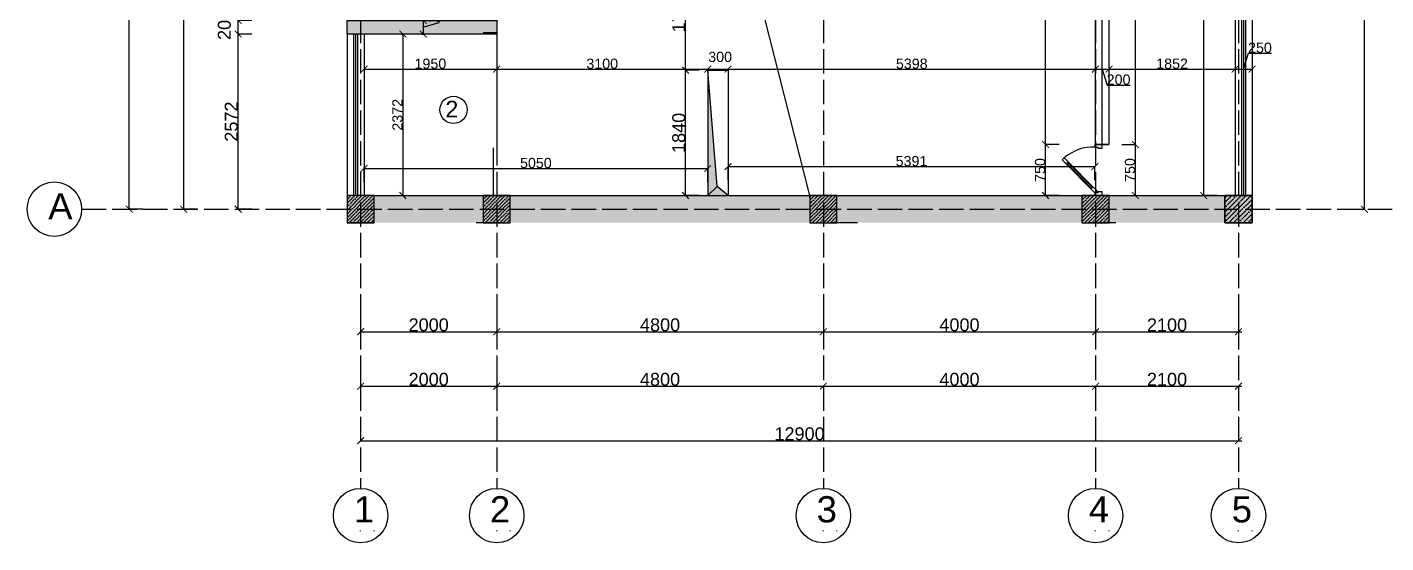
# Model space of a CAD drawing. Header units: millimetres. Extents: x -6014 to 220479, y -27718 to 28747.
# Drawn here: x -2730 to 17235, y -333 to 7239 of the extents above; entities that cross this region are included whole.
import ezdxf

# ---------------------------------------------------------------- set-up
doc = ezdxf.new("R2010")
doc.units = ezdxf.units.MM
doc.header["$MEASUREMENT"] = 0
doc.linetypes.add('ACAD_ISO02W100', pattern=[15, 12, -3])
for name, color, linetype in [('0_Rəng_Yaşıllıqlar', 7, 'Continuous'), ('Plan 1', 7, 'Continuous'), ('Plan 2', 7, 'Continuous')]:
    doc.layers.add(name, color=color, linetype=linetype)
doc.styles.add('gost', font='GOST Common.ttf')
doc.styles.get("Standard").update_dxf_attribs({"font": 'arial.ttf'})
doc.dimstyles.new('GOST', dxfattribs={"dimtxt": 190, "dimasz": 100, "dimexe": 0.18, "dimexo": 0.06, "dimgap": 3, "dimtad": 1, "dimdec": 0, "dimzin": 0, "dimdsep": 46, "dimtxsty": 'Standard', "dimblk": 'ARCHTICK', "dimcen": 0.09, "dimclrt": 256, "dimadec": 0, "dimazin": 0, "dimtfac": 1, "dimtdec": 0, "dimtofl": 0, "dimtmove": 0, "dimatfit": 3, "dimldrblk": 'ARCHTICK', "dimfxl": 200, "dimfxlon": 1, "dimtolj": 1, "dimtzin": 0, "dimarcsym": 0})

# ---------------------------------------------------------------- blocks, each defined once
blk = doc.blocks.new('A$C3C032968')
for p, q in [((0, 0), (0, 100)), ((0, 100), (0, 0)), ((700, 0), (700, 100)), ((700, 0), (700, 100))]:
    blk.add_line(p, q)
for points in [[(120, 128), (461, 466), (433, 494), (92, 156)], [(113, 135), (454, 473), (440, 487), (99, 149)], [(517, 522), (461, 466), (433, 494), (489, 551)], [(35, 100), (0, 100), (0, 0), (50, 0), (50, 50), (50, 60), (35, 60)], [(63, 72), (120, 128), (92, 156), (35, 100)], [(665, 100), (665, 60), (650, 60), (650, 50), (650, 0), (700, 0), (700, 100)]]:
    blk.add_lwpolyline(points, close=True)
blk.add_arc((72, 129), 593, 357.2313, 41.4937)
blk = doc.blocks.new('_ArchTick')
at = {"color": 0, "linetype": 'ByBlock', "const_width": 0.15}
blk.add_lwpolyline([(-0.5, -0.5), (0.5, 0.5)], dxfattribs=at)
blk = doc.blocks.new('*D154')
at = {"color": 0, "lineweight": -2, "transparency": 16777216}
for p, q in [((3324, 7310), (3324, 7649)), ((3070, 7339), (3089, 7339)), ((3089, 7339), (3089, 7139)), ((3089, 7239), (3324, 7310)), ((3070, 7139), (3089, 7139))]:
    blk.add_line(p, q, dxfattribs=at)
at = {"layer": 'Defpoints', "color": 0, "transparency": 16777216}
for p in [(3070, 7339), (3070, 7139), (3089, 7139)]:
    blk.add_point(p, dxfattribs=at)
at = {"color": 0, "lineweight": -2, "transparency": 16777216, "xscale": 100, "yscale": 100, "zscale": 100}
for p, rotation in [((3089, 7339), 90), ((3089, 7139), 270)]:
    blk.add_blockref('_ArchTick', p, dxfattribs=dict(at, rotation=rotation))
at = {"color": 18, "true_color": 0x000000, "transparency": 16777216, "insert": (3244, 7479), "char_height": 150, "attachment_point": 5, "rotation": 90}
blk.add_mtext('\\A1;200', dxfattribs=at)
blk = doc.blocks.new('*D155')
at = {"color": 0, "lineweight": -2, "transparency": 16777216}
for p, q in [((2772, 7139), (2791, 7139)), ((2791, 7139), (2791, 4767)), ((2691, 4767), (2791, 4767))]:
    blk.add_line(p, q, dxfattribs=at)
at = {"layer": 'Defpoints', "color": 0, "transparency": 16777216}
for p in [(2772, 7139), (2691, 4767), (2791, 4767)]:
    blk.add_point(p, dxfattribs=at)
at = {"color": 0, "lineweight": -2, "transparency": 16777216, "xscale": 100, "yscale": 100, "zscale": 100}
for p, rotation in [((2791, 7139), 90), ((2791, 4767), 270)]:
    blk.add_blockref('_ArchTick', p, dxfattribs=dict(at, rotation=rotation))
at = {"color": 18, "true_color": 0x000000, "transparency": 16777216, "insert": (2712, 5953), "char_height": 150, "attachment_point": 5, "rotation": 90}
blk.add_mtext('\\A1;2372', dxfattribs=at)
blk = doc.blocks.new('*D186')
at = {"color": 0, "lineweight": -2, "transparency": 16777216}
for p, q in [((2220, 6823), (2220, 6623)), ((4170, 6823), (4170, 6623)), ((2220, 6623), (4170, 6623))]:
    blk.add_line(p, q, dxfattribs=at)
at = {"layer": 'Defpoints', "color": 0, "transparency": 16777216}
for p in [(2220, 7139), (4170, 7139), (4170, 6623)]:
    blk.add_point(p, dxfattribs=at)
at = {"color": 0, "lineweight": -2, "transparency": 16777216, "xscale": 100, "yscale": 100, "zscale": 100, "rotation": 180}
blk.add_blockref('_ArchTick', (2220, 6623), dxfattribs=at)
at = {"color": 0, "lineweight": -2, "transparency": 16777216, "xscale": 100, "yscale": 100, "zscale": 100}
blk.add_blockref('_ArchTick', (4170, 6623), dxfattribs=at)
at = {"transparency": 16777216, "insert": (3195, 6702), "char_height": 150, "attachment_point": 5}
blk.add_mtext('\\A1;1950', dxfattribs=at)
blk = doc.blocks.new('*D187')
at = {"color": 0, "lineweight": -2, "transparency": 16777216}
for p, q in [((4170, 6823), (4170, 6623)), ((4170, 6623), (7270, 6623)), ((7270, 6607), (7270, 6623))]:
    blk.add_line(p, q, dxfattribs=at)
at = {"layer": 'Defpoints', "color": 0, "transparency": 16777216}
for p in [(4170, 7139), (7270, 6623), (7270, 6607)]:
    blk.add_point(p, dxfattribs=at)
at = {"color": 0, "lineweight": -2, "transparency": 16777216, "xscale": 100, "yscale": 100, "zscale": 100, "rotation": 180}
blk.add_blockref('_ArchTick', (4170, 6623), dxfattribs=at)
at = {"color": 0, "lineweight": -2, "transparency": 16777216, "xscale": 100, "yscale": 100, "zscale": 100}
blk.add_blockref('_ArchTick', (7270, 6623), dxfattribs=at)
at = {"transparency": 16777216, "insert": (5720, 6702), "char_height": 150, "attachment_point": 5}
blk.add_mtext('\\A1;3100', dxfattribs=at)
blk = doc.blocks.new('*D188')
at = {"color": 0, "lineweight": -2, "transparency": 16777216}
for p, q in [((7270, 6607), (7270, 6623)), ((7270, 6623), (7570, 6623)), ((7570, 6607), (7570, 6623))]:
    blk.add_line(p, q, dxfattribs=at)
at = {"layer": 'Defpoints', "color": 0, "transparency": 16777216}
for p in [(7270, 6607), (7570, 6623), (7570, 6607)]:
    blk.add_point(p, dxfattribs=at)
at = {"color": 0, "lineweight": -2, "transparency": 16777216, "xscale": 100, "yscale": 100, "zscale": 100, "rotation": 180}
blk.add_blockref('_ArchTick', (7270, 6623), dxfattribs=at)
at = {"color": 0, "lineweight": -2, "transparency": 16777216, "xscale": 100, "yscale": 100, "zscale": 100}
blk.add_blockref('_ArchTick', (7570, 6623), dxfattribs=at)
at = {"transparency": 16777216, "insert": (7453, 6802), "char_height": 150, "attachment_point": 5}
blk.add_mtext('\\A1;300', dxfattribs=at)
blk = doc.blocks.new('*D189')
at = {"color": 0, "lineweight": -2, "transparency": 16777216}
for p, q in [((7570, 6607), (7570, 6623)), ((7570, 6623), (12968, 6623)), ((12968, 6625), (12968, 6623))]:
    blk.add_line(p, q, dxfattribs=at)
at = {"layer": 'Defpoints', "color": 0, "transparency": 16777216}
for p in [(7570, 6607), (12968, 6625), (12968, 6623)]:
    blk.add_point(p, dxfattribs=at)
at = {"color": 0, "lineweight": -2, "transparency": 16777216, "xscale": 100, "yscale": 100, "zscale": 100, "rotation": 180}
blk.add_blockref('_ArchTick', (7570, 6623), dxfattribs=at)
at = {"color": 0, "lineweight": -2, "transparency": 16777216, "xscale": 100, "yscale": 100, "zscale": 100}
blk.add_blockref('_ArchTick', (12968, 6623), dxfattribs=at)
at = {"transparency": 16777216, "insert": (10269, 6702), "char_height": 150, "attachment_point": 5}
blk.add_mtext('\\A1;5398', dxfattribs=at)
blk = doc.blocks.new('*D190')
at = {"color": 0, "lineweight": -2, "transparency": 16777216}
for p, q in [((12968, 6625), (12968, 6623)), ((12968, 6623), (13168, 6623)), ((13068, 6623), (13138, 6388)), ((13168, 6625), (13168, 6623)), ((13138, 6388), (13478, 6388))]:
    blk.add_line(p, q, dxfattribs=at)
at = {"layer": 'Defpoints', "color": 0, "transparency": 16777216}
for p in [(12968, 6625), (13168, 6625), (13168, 6623)]:
    blk.add_point(p, dxfattribs=at)
at = {"color": 0, "lineweight": -2, "transparency": 16777216, "xscale": 100, "yscale": 100, "zscale": 100, "rotation": 180}
blk.add_blockref('_ArchTick', (12968, 6623), dxfattribs=at)
at = {"color": 0, "lineweight": -2, "transparency": 16777216, "xscale": 100, "yscale": 100, "zscale": 100}
blk.add_blockref('_ArchTick', (13168, 6623), dxfattribs=at)
at = {"transparency": 16777216, "insert": (13308, 6468), "char_height": 150, "attachment_point": 5}
blk.add_mtext('\\A1;200', dxfattribs=at)
blk = doc.blocks.new('*D191')
at = {"color": 0, "lineweight": -2, "transparency": 16777216}
for p, q in [((13168, 6625), (13168, 6623)), ((13168, 6623), (15020, 6623)), ((15020, 6623), (15020, 6623))]:
    blk.add_line(p, q, dxfattribs=at)
at = {"layer": 'Defpoints', "color": 0, "transparency": 16777216}
for p in [(13168, 6625), (15020, 6623), (15020, 6623)]:
    blk.add_point(p, dxfattribs=at)
at = {"color": 0, "lineweight": -2, "transparency": 16777216, "xscale": 100, "yscale": 100, "zscale": 100, "rotation": 180}
blk.add_blockref('_ArchTick', (13168, 6623), dxfattribs=at)
at = {"color": 0, "lineweight": -2, "transparency": 16777216, "xscale": 100, "yscale": 100, "zscale": 100}
blk.add_blockref('_ArchTick', (15020, 6623), dxfattribs=at)
at = {"transparency": 16777216, "insert": (14094, 6702), "char_height": 150, "attachment_point": 5}
blk.add_mtext('\\A1;1852', dxfattribs=at)
blk = doc.blocks.new('*D192')
at = {"color": 0, "lineweight": -2, "transparency": 16777216}
for p, q in [((15145, 6623), (15215, 6857)), ((15215, 6857), (15554, 6857)), ((15020, 6623), (15020, 6623)), ((15020, 6623), (15270, 6623)), ((15270, 6623), (15270, 6623))]:
    blk.add_line(p, q, dxfattribs=at)
at = {"layer": 'Defpoints', "color": 0, "transparency": 16777216}
for p in [(15020, 6623), (15270, 6623), (15270, 6623)]:
    blk.add_point(p, dxfattribs=at)
at = {"color": 0, "lineweight": -2, "transparency": 16777216, "xscale": 100, "yscale": 100, "zscale": 100, "rotation": 180}
blk.add_blockref('_ArchTick', (15020, 6623), dxfattribs=at)
at = {"color": 0, "lineweight": -2, "transparency": 16777216, "xscale": 100, "yscale": 100, "zscale": 100}
blk.add_blockref('_ArchTick', (15270, 6623), dxfattribs=at)
at = {"transparency": 16777216, "insert": (15385, 6937), "char_height": 150, "attachment_point": 5}
blk.add_mtext('\\A1;250', dxfattribs=at)
blk = doc.blocks.new('*D193')
at = {"color": 0, "lineweight": -2, "transparency": 16777216}
for p, q in [((14759, 10767), (14559, 10767)), ((14559, 4767), (14559, 10767)), ((14759, 4767), (14559, 4767))]:
    blk.add_line(p, q, dxfattribs=at)
at = {"layer": 'Defpoints', "color": 0, "transparency": 16777216}
for p in [(14559, 10767), (15020, 10767), (15020, 4767)]:
    blk.add_point(p, dxfattribs=at)
at = {"color": 0, "lineweight": -2, "transparency": 16777216, "xscale": 100, "yscale": 100, "zscale": 100}
for p, rotation in [((14559, 10767), 90), ((14559, 4767), 270)]:
    blk.add_blockref('_ArchTick', p, dxfattribs=dict(at, rotation=rotation))
at = {"transparency": 16777216, "insert": (14480, 7767), "char_height": 150, "attachment_point": 5, "rotation": 90}
blk.add_mtext('\\A1;6000', dxfattribs=at)
blk = doc.blocks.new('*D196')
at = {"color": 0, "lineweight": -2, "transparency": 16777216}
for p, q in [((12435, 5517), (12235, 5517)), ((12235, 4767), (12235, 5517)), ((12435, 4767), (12235, 4767))]:
    blk.add_line(p, q, dxfattribs=at)
at = {"layer": 'Defpoints', "color": 0, "transparency": 16777216}
for p in [(12235, 5517), (13170, 5517), (13170, 4767)]:
    blk.add_point(p, dxfattribs=at)
at = {"color": 0, "lineweight": -2, "transparency": 16777216, "xscale": 100, "yscale": 100, "zscale": 100}
for p, rotation in [((12235, 5517), 90), ((12235, 4767), 270)]:
    blk.add_blockref('_ArchTick', p, dxfattribs=dict(at, rotation=rotation))
at = {"transparency": 16777216, "insert": (12155, 5142), "char_height": 150, "attachment_point": 5, "rotation": 90}
blk.add_mtext('\\A1;750', dxfattribs=at)
blk = doc.blocks.new('*D197')
at = {"color": 0, "lineweight": -2, "transparency": 16777216}
for p, q in [((12435, 10767), (12235, 10767)), ((12235, 5517), (12235, 10767)), ((12435, 5517), (12235, 5517))]:
    blk.add_line(p, q, dxfattribs=at)
at = {"layer": 'Defpoints', "color": 0, "transparency": 16777216}
for p in [(12235, 10767), (13168, 10767), (13170, 5517)]:
    blk.add_point(p, dxfattribs=at)
at = {"color": 0, "lineweight": -2, "transparency": 16777216, "xscale": 100, "yscale": 100, "zscale": 100}
for p, rotation in [((12235, 10767), 90), ((12235, 5517), 270)]:
    blk.add_blockref('_ArchTick', p, dxfattribs=dict(at, rotation=rotation))
at = {"transparency": 16777216, "insert": (12155, 8142), "char_height": 150, "attachment_point": 5, "rotation": 90}
blk.add_mtext('\\A1;5250', dxfattribs=at)
blk = doc.blocks.new('*D199')
at = {"color": 0, "lineweight": -2, "transparency": 16777216}
for p, q in [((13355, 5517), (13556, 5517)), ((13555, 4767), (13555, 5517)), ((13355, 4767), (13556, 4767))]:
    blk.add_line(p, q, dxfattribs=at)
at = {"layer": 'Defpoints', "color": 0, "transparency": 16777216}
for p in [(13170, 5517), (13555, 5517), (13170, 4767)]:
    blk.add_point(p, dxfattribs=at)
at = {"color": 0, "lineweight": -2, "transparency": 16777216, "xscale": 100, "yscale": 100, "zscale": 100}
for p, rotation in [((13555, 5517), 90), ((13555, 4767), 270)]:
    blk.add_blockref('_ArchTick', p, dxfattribs=dict(at, rotation=rotation))
at = {"transparency": 16777216, "insert": (13476, 5142), "char_height": 150, "attachment_point": 5, "rotation": 90}
blk.add_mtext('\\A1;750', dxfattribs=at)
blk = doc.blocks.new('*D200')
at = {"color": 0, "lineweight": -2, "transparency": 16777216}
for p, q in [((13556, 10767), (13555, 10767)), ((13555, 5517), (13555, 10767)), ((13355, 5517), (13556, 5517))]:
    blk.add_line(p, q, dxfattribs=at)
at = {"layer": 'Defpoints', "color": 0, "transparency": 16777216}
for p in [(13555, 10767), (13556, 10767), (13170, 5517)]:
    blk.add_point(p, dxfattribs=at)
at = {"color": 0, "lineweight": -2, "transparency": 16777216, "xscale": 100, "yscale": 100, "zscale": 100}
for p, rotation in [((13555, 10767), 90), ((13555, 5517), 270)]:
    blk.add_blockref('_ArchTick', p, dxfattribs=dict(at, rotation=rotation))
at = {"transparency": 16777216, "insert": (13476, 8142), "char_height": 150, "attachment_point": 5, "rotation": 90}
blk.add_mtext('\\A1;5250', dxfattribs=at)
blk = doc.blocks.new('*D208')
at = {"color": 0, "lineweight": -2, "transparency": 16777216}
for p, q in [((570, 7139), (370, 7139)), ((370, 4567), (370, 7139)), ((570, 4567), (370, 4567))]:
    blk.add_line(p, q, dxfattribs=at)
at = {"layer": 'Defpoints', "color": 0, "transparency": 16777216}
for p in [(370, 7139), (2220, 7139), (2170, 4567)]:
    blk.add_point(p, dxfattribs=at)
at = {"color": 0, "lineweight": -2, "transparency": 16777216, "xscale": 100, "yscale": 100, "zscale": 100}
for p, rotation in [((370, 7139), 90), ((370, 4567), 270)]:
    blk.add_blockref('_ArchTick', p, dxfattribs=dict(at, rotation=rotation))
at = {"transparency": 16777216, "insert": (270, 5853), "char_height": 190, "attachment_point": 5, "rotation": 90}
blk.add_mtext('\\A1;2572', dxfattribs=at)
blk = doc.blocks.new('*D209')
at = {"color": 0, "lineweight": -2, "transparency": 16777216}
for p, q in [((570, 7339), (370, 7339)), ((370, 7139), (370, 7339)), ((570, 7139), (370, 7139))]:
    blk.add_line(p, q, dxfattribs=at)
at = {"layer": 'Defpoints', "color": 0, "transparency": 16777216}
for p in [(370, 7339), (2220, 7339), (2220, 7139)]:
    blk.add_point(p, dxfattribs=at)
at = {"color": 0, "lineweight": -2, "transparency": 16777216, "xscale": 100, "yscale": 100, "zscale": 100}
for p, rotation in [((370, 7339), 90), ((370, 7139), 270)]:
    blk.add_blockref('_ArchTick', p, dxfattribs=dict(at, rotation=rotation))
at = {"transparency": 16777216, "insert": (168, 7273), "char_height": 190, "attachment_point": 5, "rotation": 90}
blk.add_mtext('\\A1;200', dxfattribs=at)
blk = doc.blocks.new('*D211')
at = {"color": 0, "lineweight": -2, "transparency": 16777216}
for p, q in [((-1030, 14967), (-1230, 14967)), ((-1230, 4567), (-1230, 14967)), ((-1030, 4567), (-1230, 4567))]:
    blk.add_line(p, q, dxfattribs=at)
at = {"layer": 'Defpoints', "color": 0, "transparency": 16777216}
for p in [(-1230, 14967), (2170, 14967), (2170, 4567)]:
    blk.add_point(p, dxfattribs=at)
at = {"color": 0, "lineweight": -2, "transparency": 16777216, "xscale": 100, "yscale": 100, "zscale": 100}
for p, rotation in [((-1230, 14967), 90), ((-1230, 4567), 270)]:
    blk.add_blockref('_ArchTick', p, dxfattribs=dict(at, rotation=rotation))
at = {"transparency": 16777216, "insert": (-1330, 9767), "char_height": 190, "attachment_point": 5, "rotation": 90}
blk.add_mtext('\\A1;10400', dxfattribs=at)
blk = doc.blocks.new('*D212')
at = {"color": 0, "lineweight": -2, "transparency": 16777216}
for p, q in [((-230, 10967), (-430, 10967)), ((-430, 4567), (-430, 10967)), ((-230, 4567), (-430, 4567))]:
    blk.add_line(p, q, dxfattribs=at)
at = {"layer": 'Defpoints', "color": 0, "transparency": 16777216}
for p in [(-430, 10967), (2170, 10967), (2170, 4567)]:
    blk.add_point(p, dxfattribs=at)
at = {"color": 0, "lineweight": -2, "transparency": 16777216, "xscale": 100, "yscale": 100, "zscale": 100}
for p, rotation in [((-430, 10967), 90), ((-430, 4567), 270)]:
    blk.add_blockref('_ArchTick', p, dxfattribs=dict(at, rotation=rotation))
at = {"transparency": 16777216, "insert": (-530, 7767), "char_height": 190, "attachment_point": 5, "rotation": 90}
blk.add_mtext('\\A1;6400', dxfattribs=at)
blk = doc.blocks.new('*D214')
at = {"color": 0, "lineweight": -2, "transparency": 16777216}
for p, q in [((2170, 2967), (2170, 2767)), ((4170, 2967), (4170, 2767)), ((2170, 2767), (4170, 2767))]:
    blk.add_line(p, q, dxfattribs=at)
at = {"layer": 'Defpoints', "color": 0, "transparency": 16777216}
for p in [(2170, 4567), (4170, 4567), (4170, 2767)]:
    blk.add_point(p, dxfattribs=at)
at = {"color": 0, "lineweight": -2, "transparency": 16777216, "xscale": 100, "yscale": 100, "zscale": 100, "rotation": 180}
blk.add_blockref('_ArchTick', (2170, 2767), dxfattribs=at)
at = {"color": 0, "lineweight": -2, "transparency": 16777216, "xscale": 100, "yscale": 100, "zscale": 100}
blk.add_blockref('_ArchTick', (4170, 2767), dxfattribs=at)
at = {"transparency": 16777216, "insert": (3170, 2867), "char_height": 190, "attachment_point": 5}
blk.add_mtext('\\A1;2000', dxfattribs=at)
blk = doc.blocks.new('*D215')
at = {"color": 0, "lineweight": -2, "transparency": 16777216}
for p, q in [((4170, 2967), (4170, 2767)), ((8970, 2967), (8970, 2767)), ((4170, 2767), (8970, 2767))]:
    blk.add_line(p, q, dxfattribs=at)
at = {"layer": 'Defpoints', "color": 0, "transparency": 16777216}
for p in [(4170, 4567), (8970, 4567), (8970, 2767)]:
    blk.add_point(p, dxfattribs=at)
at = {"color": 0, "lineweight": -2, "transparency": 16777216, "xscale": 100, "yscale": 100, "zscale": 100, "rotation": 180}
blk.add_blockref('_ArchTick', (4170, 2767), dxfattribs=at)
at = {"color": 0, "lineweight": -2, "transparency": 16777216, "xscale": 100, "yscale": 100, "zscale": 100}
blk.add_blockref('_ArchTick', (8970, 2767), dxfattribs=at)
at = {"transparency": 16777216, "insert": (6570, 2867), "char_height": 190, "attachment_point": 5}
blk.add_mtext('\\A1;4800', dxfattribs=at)
blk = doc.blocks.new('*D216')
at = {"color": 0, "lineweight": -2, "transparency": 16777216}
for p, q in [((8970, 2967), (8970, 2767)), ((12970, 2967), (12970, 2767)), ((8970, 2767), (12970, 2767))]:
    blk.add_line(p, q, dxfattribs=at)
at = {"layer": 'Defpoints', "color": 0, "transparency": 16777216}
for p in [(8970, 4567), (12970, 4567), (12970, 2767)]:
    blk.add_point(p, dxfattribs=at)
at = {"color": 0, "lineweight": -2, "transparency": 16777216, "xscale": 100, "yscale": 100, "zscale": 100, "rotation": 180}
blk.add_blockref('_ArchTick', (8970, 2767), dxfattribs=at)
at = {"color": 0, "lineweight": -2, "transparency": 16777216, "xscale": 100, "yscale": 100, "zscale": 100}
blk.add_blockref('_ArchTick', (12970, 2767), dxfattribs=at)
at = {"transparency": 16777216, "insert": (10970, 2867), "char_height": 190, "attachment_point": 5}
blk.add_mtext('\\A1;4000', dxfattribs=at)
blk = doc.blocks.new('*D217')
at = {"color": 0, "lineweight": -2, "transparency": 16777216}
for p, q in [((12970, 2967), (12970, 2767)), ((15070, 2967), (15070, 2767)), ((12970, 2767), (15070, 2767))]:
    blk.add_line(p, q, dxfattribs=at)
at = {"layer": 'Defpoints', "color": 0, "transparency": 16777216}
for p in [(12970, 4567), (15070, 4567), (15070, 2767)]:
    blk.add_point(p, dxfattribs=at)
at = {"color": 0, "lineweight": -2, "transparency": 16777216, "xscale": 100, "yscale": 100, "zscale": 100, "rotation": 180}
blk.add_blockref('_ArchTick', (12970, 2767), dxfattribs=at)
at = {"color": 0, "lineweight": -2, "transparency": 16777216, "xscale": 100, "yscale": 100, "zscale": 100}
blk.add_blockref('_ArchTick', (15070, 2767), dxfattribs=at)
at = {"transparency": 16777216, "insert": (14020, 2867), "char_height": 190, "attachment_point": 5}
blk.add_mtext('\\A1;2100', dxfattribs=at)
blk = doc.blocks.new('*D218')
at = {"color": 0, "lineweight": -2, "transparency": 16777216}
for p, q in [((2170, 2167), (2170, 1967)), ((4170, 2167), (4170, 1967)), ((2170, 1967), (4170, 1967))]:
    blk.add_line(p, q, dxfattribs=at)
at = {"layer": 'Defpoints', "color": 0, "transparency": 16777216}
for p in [(2170, 4567), (4170, 4567), (4170, 1967)]:
    blk.add_point(p, dxfattribs=at)
at = {"color": 0, "lineweight": -2, "transparency": 16777216, "xscale": 100, "yscale": 100, "zscale": 100, "rotation": 180}
blk.add_blockref('_ArchTick', (2170, 1967), dxfattribs=at)
at = {"color": 0, "lineweight": -2, "transparency": 16777216, "xscale": 100, "yscale": 100, "zscale": 100}
blk.add_blockref('_ArchTick', (4170, 1967), dxfattribs=at)
at = {"transparency": 16777216, "insert": (3170, 2067), "char_height": 190, "attachment_point": 5}
blk.add_mtext('\\A1;2000', dxfattribs=at)
blk = doc.blocks.new('*D219')
at = {"color": 0, "lineweight": -2, "transparency": 16777216}
for p, q in [((4170, 2167), (4170, 1967)), ((4170, 1967), (8970, 1967)), ((8970, 1967), (8970, 1967))]:
    blk.add_line(p, q, dxfattribs=at)
at = {"layer": 'Defpoints', "color": 0, "transparency": 16777216}
for p in [(4170, 4567), (8970, 1967), (8970, 1967)]:
    blk.add_point(p, dxfattribs=at)
at = {"color": 0, "lineweight": -2, "transparency": 16777216, "xscale": 100, "yscale": 100, "zscale": 100, "rotation": 180}
blk.add_blockref('_ArchTick', (4170, 1967), dxfattribs=at)
at = {"color": 0, "lineweight": -2, "transparency": 16777216, "xscale": 100, "yscale": 100, "zscale": 100}
blk.add_blockref('_ArchTick', (8970, 1967), dxfattribs=at)
at = {"transparency": 16777216, "insert": (6570, 2067), "char_height": 190, "attachment_point": 5}
blk.add_mtext('\\A1;4800', dxfattribs=at)
blk = doc.blocks.new('*D220')
at = {"color": 0, "lineweight": -2, "transparency": 16777216}
for p, q in [((8970, 1967), (8970, 1967)), ((8970, 1967), (12970, 1967)), ((12970, 1967), (12970, 1967))]:
    blk.add_line(p, q, dxfattribs=at)
at = {"layer": 'Defpoints', "color": 0, "transparency": 16777216}
for p in [(8970, 1967), (12970, 1967), (12970, 1967)]:
    blk.add_point(p, dxfattribs=at)
at = {"color": 0, "lineweight": -2, "transparency": 16777216, "xscale": 100, "yscale": 100, "zscale": 100, "rotation": 180}
blk.add_blockref('_ArchTick', (8970, 1967), dxfattribs=at)
at = {"color": 0, "lineweight": -2, "transparency": 16777216, "xscale": 100, "yscale": 100, "zscale": 100}
blk.add_blockref('_ArchTick', (12970, 1967), dxfattribs=at)
at = {"transparency": 16777216, "insert": (10970, 2067), "char_height": 190, "attachment_point": 5}
blk.add_mtext('\\A1;4000', dxfattribs=at)
blk = doc.blocks.new('*D221')
at = {"color": 0, "lineweight": -2, "transparency": 16777216}
for p, q in [((12970, 1967), (12970, 1967)), ((12970, 1967), (15070, 1967)), ((15070, 1967), (15070, 1967))]:
    blk.add_line(p, q, dxfattribs=at)
at = {"layer": 'Defpoints', "color": 0, "transparency": 16777216}
for p in [(12970, 1967), (15070, 1967), (15070, 1967)]:
    blk.add_point(p, dxfattribs=at)
at = {"color": 0, "lineweight": -2, "transparency": 16777216, "xscale": 100, "yscale": 100, "zscale": 100, "rotation": 180}
blk.add_blockref('_ArchTick', (12970, 1967), dxfattribs=at)
at = {"color": 0, "lineweight": -2, "transparency": 16777216, "xscale": 100, "yscale": 100, "zscale": 100}
blk.add_blockref('_ArchTick', (15070, 1967), dxfattribs=at)
at = {"transparency": 16777216, "insert": (14020, 2067), "char_height": 190, "attachment_point": 5}
blk.add_mtext('\\A1;2100', dxfattribs=at)
blk = doc.blocks.new('*D222')
at = {"color": 0, "lineweight": -2, "transparency": 16777216}
for p, q in [((2170, 1367), (2170, 1167)), ((15070, 1367), (15070, 1167)), ((2170, 1167), (15070, 1167))]:
    blk.add_line(p, q, dxfattribs=at)
at = {"layer": 'Defpoints', "color": 0, "transparency": 16777216}
for p in [(2170, 4567), (15070, 4567), (15070, 1167)]:
    blk.add_point(p, dxfattribs=at)
at = {"color": 0, "lineweight": -2, "transparency": 16777216, "xscale": 100, "yscale": 100, "zscale": 100, "rotation": 180}
blk.add_blockref('_ArchTick', (2170, 1167), dxfattribs=at)
at = {"color": 0, "lineweight": -2, "transparency": 16777216, "xscale": 100, "yscale": 100, "zscale": 100}
blk.add_blockref('_ArchTick', (15070, 1167), dxfattribs=at)
at = {"transparency": 16777216, "insert": (8620, 1267), "char_height": 190, "attachment_point": 5}
blk.add_mtext('\\A1;12900', dxfattribs=at)
blk = doc.blocks.new('*D223')
at = {"color": 0, "lineweight": -2, "transparency": 16777216}
for p, q in [((16720, 10967), (16920, 10967)), ((16920, 4567), (16920, 10967)), ((16720, 4567), (16920, 4567))]:
    blk.add_line(p, q, dxfattribs=at)
at = {"layer": 'Defpoints', "color": 0, "transparency": 16777216}
for p in [(15070, 10967), (16920, 10967), (15070, 4567)]:
    blk.add_point(p, dxfattribs=at)
at = {"color": 0, "lineweight": -2, "transparency": 16777216, "xscale": 100, "yscale": 100, "zscale": 100}
for p, rotation in [((16920, 10967), 90), ((16920, 4567), 270)]:
    blk.add_blockref('_ArchTick', p, dxfattribs=dict(at, rotation=rotation))
at = {"transparency": 16777216, "insert": (16820, 7767), "char_height": 190, "attachment_point": 5, "rotation": 90}
blk.add_mtext('\\A1;6400', dxfattribs=at)
blk = doc.blocks.new('*D229')
at = {"color": 0, "lineweight": -2, "transparency": 16777216}
for p, q in [((18320, 14967), (18520, 14967)), ((18520, 4567), (18520, 14967)), ((18320, 4567), (18520, 4567))]:
    blk.add_line(p, q, dxfattribs=at)
at = {"layer": 'Defpoints', "color": 0, "transparency": 16777216}
for p in [(15070, 14967), (18520, 14967), (15070, 4567)]:
    blk.add_point(p, dxfattribs=at)
at = {"color": 0, "lineweight": -2, "transparency": 16777216, "xscale": 100, "yscale": 100, "zscale": 100}
for p, rotation in [((18520, 14967), 90), ((18520, 4567), 270)]:
    blk.add_blockref('_ArchTick', p, dxfattribs=dict(at, rotation=rotation))
at = {"transparency": 16777216, "insert": (18420, 9767), "char_height": 190, "attachment_point": 5, "rotation": 90}
blk.add_mtext('\\A1;10400', dxfattribs=at)
blk = doc.blocks.new('*D419')
at = {"color": 0, "lineweight": -2, "transparency": 16777216}
for p, q in [((2220, 4964), (2220, 5164)), ((2220, 5164), (7270, 5164)), ((7270, 4964), (7270, 5164))]:
    blk.add_line(p, q, dxfattribs=at)
at = {"layer": 'Defpoints', "color": 0, "transparency": 16777216}
for p in [(7270, 5164), (2220, 4767), (7270, 4767)]:
    blk.add_point(p, dxfattribs=at)
at = {"color": 0, "lineweight": -2, "transparency": 16777216, "xscale": 100, "yscale": 100, "zscale": 100, "rotation": 180}
blk.add_blockref('_ArchTick', (2220, 5164), dxfattribs=at)
at = {"color": 0, "lineweight": -2, "transparency": 16777216, "xscale": 100, "yscale": 100, "zscale": 100}
blk.add_blockref('_ArchTick', (7270, 5164), dxfattribs=at)
at = {"transparency": 16777216, "insert": (4745, 5244), "char_height": 150, "attachment_point": 5}
blk.add_mtext('\\A1;5050', dxfattribs=at)
blk = doc.blocks.new('*D420')
at = {"color": 0, "lineweight": -2, "transparency": 16777216}
for p, q in [((7570, 4992), (7570, 5192)), ((7570, 5192), (12961, 5192)), ((12961, 4992), (12961, 5192))]:
    blk.add_line(p, q, dxfattribs=at)
at = {"layer": 'Defpoints', "color": 0, "transparency": 16777216}
for p in [(12961, 5192), (7570, 4767), (12961, 4767)]:
    blk.add_point(p, dxfattribs=at)
at = {"color": 0, "lineweight": -2, "transparency": 16777216, "xscale": 100, "yscale": 100, "zscale": 100, "rotation": 180}
blk.add_blockref('_ArchTick', (7570, 5192), dxfattribs=at)
at = {"color": 0, "lineweight": -2, "transparency": 16777216, "xscale": 100, "yscale": 100, "zscale": 100}
blk.add_blockref('_ArchTick', (12961, 5192), dxfattribs=at)
at = {"transparency": 16777216, "insert": (10265, 5272), "char_height": 150, "attachment_point": 5}
blk.add_mtext('\\A1;5391', dxfattribs=at)
blk = doc.blocks.new('*D424')
at = {"color": 0, "lineweight": -2, "transparency": 16777216}
for p, q in [((7145, 6607), (6945, 6607)), ((6945, 4767), (6945, 6607)), ((7145, 4767), (6945, 4767))]:
    blk.add_line(p, q, dxfattribs=at)
at = {"layer": 'Defpoints', "color": 0, "transparency": 16777216}
for p in [(6945, 6607), (7270, 6607), (7270, 4767)]:
    blk.add_point(p, dxfattribs=at)
at = {"color": 0, "lineweight": -2, "transparency": 16777216, "xscale": 100, "yscale": 100, "zscale": 100}
for p, rotation in [((6945, 6607), 90), ((6945, 4767), 270)]:
    blk.add_blockref('_ArchTick', p, dxfattribs=dict(at, rotation=rotation))
at = {"transparency": 16777216, "insert": (6845, 5687), "char_height": 190, "attachment_point": 5, "rotation": 90}
blk.add_mtext('\\A1;1840', dxfattribs=at)
blk = doc.blocks.new('*D425')
at = {"color": 0, "lineweight": -2, "transparency": 16777216}
for p, q in [((7145, 8307), (6945, 8307)), ((6945, 6607), (6945, 8307)), ((7145, 6607), (6945, 6607))]:
    blk.add_line(p, q, dxfattribs=at)
at = {"layer": 'Defpoints', "color": 0, "transparency": 16777216}
for p in [(6945, 8307), (7620, 8307), (7270, 6607)]:
    blk.add_point(p, dxfattribs=at)
at = {"color": 0, "lineweight": -2, "transparency": 16777216, "xscale": 100, "yscale": 100, "zscale": 100}
for p, rotation in [((6945, 8307), 90), ((6945, 6607), 270)]:
    blk.add_blockref('_ArchTick', p, dxfattribs=dict(at, rotation=rotation))
at = {"transparency": 16777216, "insert": (6845, 7457), "char_height": 190, "attachment_point": 5, "rotation": 90}
blk.add_mtext('\\A1;1700', dxfattribs=at)

msp = doc.modelspace()

# ---------------------------------------------------------------- hatches: boundary and pattern name
at = {"ltscale": 50, "true_color": 0x636466, "transparency": 33554687}
h = msp.add_hatch(color=251, dxfattribs=at)
h.dxf.hatch_style = 1
h.paths.add_polyline_path([(4169.73896, 7339.33303), (2369.73896, 7339.33303), (2369.73896, 7139.33303), (4169.73896, 7139.33303)])
h.paths.add_polyline_path([(12969.73896, 11166.96121), (8969.73896, 11166.96121), (8969.73896, 11516.96121), (8769.73896, 11516.96121), (8769.73917, 10967.29673), (12969.73896, 10968.223)])
h.paths.add_polyline_path([(4245.89252, 9366.96121), (4169.73896, 9366.96121), (4169.73896, 9166.96121), (4245.89252, 9166.96121)], flags=17)
h.paths.add_polyline_path([(2369.73896, 7339.33303), (1969.73896, 7339.33303), (1969.73896, 7139.33303), (2369.73896, 7139.33303), (2369.73896, 7166.96121)])
h.paths.add_polyline_path([(5019.73896, 9166.96121), (5019.73896, 9366.96121), (4845.89252, 9366.96121), (4845.89252, 9166.96121)], flags=17)
h.paths.add_polyline_path([(2709.73896, 14766.96121), (2709.73896, 15166.96121), (1969.73896, 15166.96121), (1969.73896, 14766.96121)])
h.paths.add_polyline_path([(8769.73896, 12266.96121), (8969.73896, 12266.96121), (8969.73896, 12566.96121), (8369.73896, 12566.96121), (8369.73896, 14766.96121), (8169.73896, 14766.96121), (8169.73896, 12566.96121), (7369.73896, 12566.96121), (7369.73896, 12086.96121), (7569.73896, 12086.96121), (7569.73896, 12366.96121), (8769.73896, 12366.96121)])
h.paths.add_polyline_path([(7369.73896, 11166.96121), (7569.73896, 11166.96121), (7569.73896, 11336.96121), (7369.73896, 11336.96121)])
h.paths.add_polyline_path([(7319.73896, 10966.96121), (7319.73896, 11166.96121), (3969.73896, 11166.96121), (3969.73896, 8189.33303), (4169.73896, 8189.33303), (4169.73896, 9166.96121), (4169.73896, 10966.96121)])
h.paths.add_polyline_path([(15269.52858, 4366.96121), (15269.52858, 4766.96121), (2369.73896, 4766.96121), (1969.73896, 4766.96121), (1969.73896, 4366.96121)])
h.paths.add_polyline_path([(15069.52858, 14766.96121), (15069.52858, 15166.96121), (3669.73896, 15166.96121), (3669.73896, 14766.96121), (4169.73896, 14766.96121), (8169.73896, 14766.96121)])
at = {"transparency": 33554687}
h = msp.add_hatch(color=7, dxfattribs=at)
h.dxf.hatch_style = 1
h.paths.add_polyline_path([(7269.73896, 6606.96121), (7269.73896, 4766.96121), (7407.67574, 4901.50999)])
h.paths.add_polyline_path([(7407.67574, 4901.50999), (7269.73896, 4766.96121), (7569.73896, 4766.96121)])
h = msp.add_hatch(dxfattribs=at)
h.set_pattern_fill('ANSI35', color=1, scale=300)
h.set_pattern_definition([(45, (-51023.28, -18110.45), (-53.03301, 53.03301), []), (45, (-50970.25, -18110.45), (-53.03301, 53.03301), [93.75, -18.75, 0, -18.75])])
h.paths.add_polyline_path([(2369.73896, 4766.96121), (1969.73896, 4766.96121), (1969.73896, 4366.96121), (2369.73896, 4366.96121)])
h = msp.add_hatch(dxfattribs=at)
h.set_pattern_fill('ANSI35', color=1, scale=300)
h.set_pattern_definition([(45, (-49023.28, -18110.45), (-53.03301, 53.03301), []), (45, (-48970.25, -18110.45), (-53.03301, 53.03301), [93.75, -18.75, 0, -18.75])])
h.paths.add_polyline_path([(4369.73896, 4766.96121), (3969.73896, 4766.96121), (3969.73896, 4366.96121), (4369.73896, 4366.96121)])
h = msp.add_hatch(dxfattribs=at)
h.set_pattern_fill('ANSI35', color=1, scale=300)
h.set_pattern_definition([(45, (-49351.654, -18634.07), (-53.03301, 53.03301), []), (45, (-49298.62, -18634.07), (-53.03301, 53.03301), [93.75, -18.75, 0, -18.75])])
h.paths.add_polyline_path([(9169.52858, 4766.96121), (8769.52858, 4766.96121), (8769.52858, 4366.96121), (9169.52858, 4366.96121)])
h = msp.add_hatch(dxfattribs=at)
h.set_pattern_fill('ANSI35', color=1, scale=300)
h.set_pattern_definition([(45, (-45351.654, -18633.74), (-53.03301, 53.03301), []), (45, (-45298.62, -18633.74), (-53.03301, 53.03301), [93.75, -18.75, 0, -18.75])])
h.paths.add_polyline_path([(13169.52858, 4767.29673), (12769.52858, 4767.29673), (12769.52858, 4367.29673), (13169.52858, 4367.29673)])
at = {"lineweight": 30, "transparency": 33554687}
h = msp.add_hatch(dxfattribs=at)
h.set_pattern_fill('ANSI35', color=1, scale=400)
h.set_pattern_definition([(45, (-50554.39, -8434.07), (-70.71068, 70.71068), []), (45, (-50483.68, -8434.07), (-70.71068, 70.71068), [125, -25, 0, -25])])
h.paths.add_polyline_path([(14869.52858, 4766.96121), (14869.52858, 4366.96121), (15269.52858, 4366.96121), (15269.52858, 4766.96121)])
at = {"layer": '0_Rəng_Yaşıllıqlar', "true_color": 0x636466, "transparency": 33554687}
h = msp.add_hatch(color=251, dxfattribs=at)
h.dxf.hatch_style = 1
h.paths.add_polyline_path([(3969.73896, 7139.33303), (4169.73896, 7139.33303), (4169.73896, 7166.96121), (3969.73896, 7166.96121)])

# ---------------------------------------------------------------- linework, layer by layer
at = {"color": 18, "true_color": 0x000000}
for p, q in [((12968.25823, 5516.91494), (12966.98786, 11007.11487)), ((13168.25822, 5516.96121), (13166.98787, 11007.16115)), ((8769.52858, 4766.96121), (7619.73896, 9294.21873)), ((7269.73896, 6606.96121), (7269.73896, 4766.96121)), ((7269.73896, 6606.96121), (7569.73896, 6606.96121)), ((2369.73896, 4766.96121), (14919.73896, 4766.96121))]:
    msp.add_line(p, q, dxfattribs=at)
at = {"color": 152, "true_color": 0x2776bb}
for p, q in [((13068.25822, 5516.93808), (13066.98786, 11007.13801)), ((2369.73896, 4766.96121), (1969.73896, 4766.96121))]:
    msp.add_line(p, q, dxfattribs=at)
for p, q in [((2369.73896, 7139.33303), (3969.73896, 7139.33303)), ((3969.73896, 7139.33303), (4169.73896, 7139.33303)), ((12968.25822, 5516.96121), (12968.25822, 5516.29035)), ((13168.25822, 5516.96121), (12968.25822, 5516.96121))]:
    msp.add_line(p, q)
at = {"lineweight": 25}
for p, q in [((4169.73896, 7139.33303), (4169.73896, 5308.10593)), ((4116.94435, 5466.48975), (4116.94435, 4766.96121))]:
    msp.add_line(p, q, dxfattribs=at)
at = {"color": 18, "true_color": 0x000000}
for points in [[(15019.52858, 10766.96121), (15019.52858, 4766.96121)], [(15269.52858, 10766.96121), (15269.52858, 4766.96121)], [(1969.73896, 7139.33303), (1969.73896, 7339.33303), (4169.73896, 7339.33303)], [(4169.73896, 7339.33303), (4169.73896, 7166.96121)], [(1969.73896, 7139.33303), (1969.73896, 4766.96121)], [(1969.73896, 7139.33303), (4169.73896, 7139.33303)], [(2219.73896, 7139.33303), (2219.73896, 4766.96121)], [(7269.73896, 4766.96121), (7407.67574, 4901.50999), (7269.73896, 6606.96121)], [(7569.73896, 4766.96121), (7407.67574, 4901.50999), (7269.73896, 6606.96121)], [(7569.73896, 6606.96121), (7569.73896, 4766.96121)], [(12918.25822, 4366.95543), (13168.25822, 4366.95543)]]:
    msp.add_lwpolyline(points, dxfattribs=at)
at = {"color": 152, "true_color": 0x2776bb}
for points in [[(15114.52858, 10766.96121), (15114.52858, 4766.96121)], [(15144.52858, 10766.96121), (15144.52858, 4766.96121)], [(15174.52858, 10766.96121), (15174.52858, 4766.96121)], [(2064.73896, 7139.33303), (2064.73896, 4766.96121)], [(2094.73896, 7139.33303), (2094.73896, 4766.96121)], [(2124.73896, 7139.33303), (2124.73896, 4766.96121)], [(12969.52858, 5516.96121), (13166.98786, 5516.96121)], [(15269.52858, 4766.96121), (15269.52858, 4366.96121)], [(2369.73896, 4366.96121), (1969.73896, 4366.96121)], [(4269.73896, 4366.96121), (3869.73896, 4366.96121)], [(9469.52858, 4366.96121), (9069.52858, 4366.96121)], [(13268.25837, 4366.95543), (12868.25837, 4366.95543)], [(15269.52858, 4366.96121), (14869.52858, 4366.96121)]]:
    msp.add_lwpolyline(points, dxfattribs=at)
for points in [[(1969.73896, 4366.96121), (2369.73896, 4366.96121), (2369.73896, 4766.96121), (1969.73896, 4766.96121)], [(3969.73896, 4366.96121), (4369.73896, 4366.96121), (4369.73896, 4766.96121), (3969.73896, 4766.96121)], [(8769.52858, 4366.96121), (9169.52858, 4366.96121), (9169.52858, 4766.96121), (8769.52858, 4766.96121)], [(12769.52858, 4367.29673), (13169.52858, 4367.29673), (13169.52858, 4767.29673), (12769.52858, 4767.29673)]]:
    msp.add_lwpolyline(points, close=True)
at = {"color": 18, "lineweight": 30, "true_color": 0x000000}
msp.add_lwpolyline([(14869.52858, 4366.96121), (15269.52858, 4366.96121), (15269.52858, 4766.96121), (14869.52858, 4766.96121)], close=True, dxfattribs=at)
at = {"color": 18, "true_color": 0x000000}
for centre in [(-2330.26104, 4566.96121), (2169.73896, 67.14121), (4169.73896, 67.14121), (8969.52858, 67.14121), (12969.52858, 67.14121), (15069.52858, 67.14121)]:
    msp.add_circle(centre, 400, dxfattribs=at)
at = {"layer": 'Plan 1', "color": 251, "linetype": 'ACAD_ISO02W100', "ltscale": 30, "true_color": 0x636466}
for p, q in [((-1230.26104, 4566.96121), (-1230.26104, 14966.96121)), ((-430.26104, 4566.96121), (-430.26104, 14966.96121)), ((369.73896, 4566.96121), (369.73896, 14966.96121)), ((16919.73896, 4566.96121), (16919.73896, 14966.96121)), ((2169.73896, 2766.96121), (15119.73896, 2766.96121)), ((2169.73896, 1966.96121), (15119.73896, 1966.96121)), ((2169.73896, 1166.96121), (15119.73896, 1166.96121)), ((2169.73896, -163.01812), (2169.73896, -150.50432)), ((2369.73896, -163.01812), (2369.73896, -150.50432)), ((4169.73896, -162.83812), (4169.73896, -150.32432)), ((4369.73896, -162.83812), (4369.73896, -150.32432)), ((8969.52858, -162.83812), (8969.52858, -150.32432)), ((9169.52858, -162.83812), (9169.52858, -150.32432)), ((12969.52858, -162.83812), (12969.52858, -150.32432)), ((13169.52858, -162.83812), (13169.52858, -150.32432)), ((15069.52858, -162.83812), (15069.52858, -150.32432)), ((15269.52858, -162.83812), (15269.52858, -150.32432))]:
    msp.add_line(p, q, dxfattribs=at)
for points in [[(2169.73896, 19067.14121), (2169.73896, 467.14121)], [(4169.73896, 19067.14121), (4169.73896, 467.14121)], [(8969.52858, 19067.14121), (8969.52858, 467.14121)], [(12969.52858, 19067.14121), (12969.52858, 467.14121)], [(15069.52858, 19067.14121), (15069.52858, 467.14121)], [(-1930.26104, 4566.96121), (19219.73896, 4566.96121)]]:
    msp.add_lwpolyline(points, dxfattribs=at)
at = {"layer": 'Plan 2'}
msp.add_circle((3535.3766, 6024.92342), 200, dxfattribs=at)

# ---------------------------------------------------------------- block references
at = {"layer": 'Plan 2', "xscale": 1.070470199517108, "yscale": 1.070470199517108, "zscale": 1.070470199517108, "rotation": 90.00000000000001}
msp.add_blockref('A$C3C032968', (13068.25836, 4766.96698), dxfattribs=at)

# ---------------------------------------------------------------- texts
at = {"layer": 'Plan 1', "insert": (-2421.68678, 4416.5233), "char_height": 384.8748082, "attachment_point": 7, "style": 'gost'}
msp.add_mtext_dynamic_manual_height_columns('{\\fArial|b0|i0|c238|p34;A}', width=384.8748082, gutter_width=0.54982, heights=[0], dxfattribs=at)
at = {"layer": 'Plan 1', "char_height": 384.87481, "attachment_point": 1}
for s, insert in [('1', (2070.24604, 351.72349)), ('2', (4070.24604, 351.90349)), ('3', (8870.03566, 351.90349)), ('4', (12870.03566, 351.90349)), ('5', (14970.03566, 351.90349))]:
    msp.add_mtext_dynamic_manual_height_columns(s, width=384.8748082, gutter_width=0.54982, heights=[0], dxfattribs=dict(at, insert=insert))
at = {"layer": 'Plan 2', "insert": (3415.02767, 6159.02493), "char_height": 245.41227, "attachment_point": 1}
msp.add_mtext_dynamic_manual_height_columns('2', width=245.4122714, gutter_width=0.81804, heights=[0], dxfattribs=at)

# ---------------------------------------------------------------- dimensions: what is measured, and where the dimension line sits
at = {"color": 18, "true_color": 0x000000}
for base, p1, p2, picture, middle in [((-1230.26104, 14966.96121), (2169.73896, 4566.96121), (2169.73896, 14966.96121), '*D211', (-1330.26991, 9766.96121)), ((18519.91896, 14966.96121), (15069.52858, 4566.96121), (15069.52858, 14966.96121), '*D229', (18419.91009, 9766.96121)), ((-430.26104, 10966.96121), (2169.73896, 4566.96121), (2169.73896, 10966.96121), '*D212', (-530.26991, 7766.96121)), ((16919.73896, 10966.96121), (15069.52858, 4566.96121), (15069.52858, 10966.96121), '*D223', (16819.73009, 7766.96121)), ((369.73896, 7139.33303), (2169.73896, 4566.96121), (2219.73896, 7139.33303), '*D208', (269.73009, 5853.14712)), ((6945.31712, 6606.96121), (7269.73896, 4766.96121), (7269.73896, 6606.96121), '*D424', (6845.30826, 5686.96121))]:
    dim = msp.add_linear_dim(base=base, p1=p1, p2=p2, angle=90, dimstyle='GOST', dxfattribs=at)
    dim.commit()
    dim.dimension.update_dxf_attribs({"geometry": picture, "text_midpoint": middle})
for base, p1, p2, override, picture, middle in [((12234.99567, 10767.29673), (13169.52858, 5516.96121), (13168.25843, 10767.29673), {"dimtxt": 150, "dimtmove": 1}, '*D197', (12155.40972, 8142.12897)), ((13555.332, 10767.22018), (13169.52858, 5516.96121), (13556.37416, 10767.22018), {"dimtxt": 150, "dimtmove": 1}, '*D200', (13475.74605, 8142.0907)), ((14559.21654, 10766.96121), (15019.52858, 4766.96121), (15019.52858, 10766.96121), {"dimtxt": 150}, '*D193', (14479.63059, 7766.96121)), ((6945.31712, 8306.96121), (7269.73896, 6606.96121), (7619.73896, 8306.96121), {"dimtmove": 1}, '*D425', (6845.30826, 7456.96121)), ((3089.09498, 7139.33303), (3069.73896, 7339.33303), (3069.73896, 7139.33303), {"dimtxt": 150, "dimclrt": 18, "dimtmove": 1}, '*D154', (3243.94687, 7312.66438)), ((369.73896, 7339.33303), (2219.73896, 7139.33303), (2219.73896, 7339.33303), {"dimtmove": 1}, '*D209', (168.04122, 7272.83969)), ((2791.26325, 4766.96121), (2771.90723, 7139.33303), (2691.25438, 4766.96121), {"dimtxt": 150, "dimclrt": 18, "dimtmove": 1}, '*D155', (2711.62614, 5953.14712)), ((12234.99567, 5516.96121), (13169.52858, 4766.96121), (13169.52858, 5516.96121), {"dimtxt": 150}, '*D196', (12155.40972, 5141.96121)), ((13555.332, 5516.96121), (13169.52858, 4767.29673), (13169.52858, 5516.96121), {"dimtxt": 150}, '*D199', (13475.74605, 5142.12897))]:
    dim = msp.add_linear_dim(base=base, p1=p1, p2=p2, angle=90, dimstyle='GOST', override=override, dxfattribs=at)
    dim.commit()
    dim.dimension.update_dxf_attribs({"geometry": picture, "text_midpoint": middle})
for base, p1, p2, override, picture, middle in [((4169.73896, 6622.85785), (2219.73896, 7139.33303), (4169.73896, 7139.33303), {"dimtxt": 150}, '*D186', (3194.73896, 6702.44379)), ((7269.73896, 6622.85785), (4169.73896, 7139.33303), (7269.73896, 6606.96121), {"dimtxt": 150, "dimtmove": 1}, '*D187', (5719.73896, 6702.49495)), ((15269.52858, 6622.85785), (15019.52858, 6622.85785), (15269.52858, 6622.85785), {"dimtxt": 150, "dimtmove": 1}, '*D192', (15217.85994, 6936.88164)), ((7569.73896, 6622.85785), (7269.73896, 6606.96121), (7569.73896, 6606.96121), {"dimtxt": 150, "dimtmove": 1}, '*D188', (7452.73896, 6802.49495)), ((12968.00187, 6622.85785), (7569.73896, 6606.96121), (12968.00187, 6624.8169), {"dimtxt": 150, "dimtmove": 1}, '*D189', (10268.87042, 6702.49495)), ((15019.52858, 6622.85785), (13168.00187, 6624.86316), (15019.52858, 6622.85785), {"dimtxt": 150, "dimtmove": 1}, '*D191', (14093.76523, 6702.44379)), ((13168.00187, 6622.85785), (12968.00187, 6624.8169), (13168.00187, 6624.86316), {"dimtxt": 150, "dimtmove": 1}, '*D190', (13141.33322, 6468.00595)), ((7269.73896, 5164.29006), (2219.73896, 4766.96121), (7269.73896, 4766.96121), {"dimtxt": 150}, '*D419', (4744.73896, 5243.87601)), ((12961.21135, 5191.87055), (7569.73896, 4766.96121), (12961.21135, 4767.29673), {"dimtxt": 150}, '*D420', (10265.47516, 5271.50766)), ((8969.52858, 2766.96121), (4169.73896, 4566.96121), (8969.52858, 4566.96121), {"dimtmove": 1}, '*D215', (6569.63377, 2866.97008)), ((8969.52858, 1966.96121), (4169.73896, 4566.96121), (8969.52858, 1966.96121), {"dimtmove": 1}, '*D219', (6569.63377, 2066.97008)), ((12969.52858, 2766.96121), (8969.52858, 4566.96121), (12969.52858, 4567.29673), {"dimtmove": 1}, '*D216', (10969.52858, 2866.97008)), ((15069.52858, 2766.96121), (12969.52858, 4567.29673), (15069.52858, 4566.96121), {"dimtmove": 1}, '*D217', (14019.52858, 2866.97008)), ((12969.52858, 1966.96121), (8969.52858, 1966.96121), (12969.52858, 1966.96121), {"dimtmove": 1}, '*D220', (10969.52858, 2066.97008)), ((15069.52858, 1966.96121), (12969.52858, 1966.96121), (15069.52858, 1966.96121), {"dimtmove": 1}, '*D221', (14019.52858, 2066.97008))]:
    dim = msp.add_linear_dim(base=base, p1=p1, p2=p2, dimstyle='GOST', override=override, dxfattribs=at)
    dim.commit()
    dim.dimension.update_dxf_attribs({"geometry": picture, "text_midpoint": middle})
for base, p2, picture, middle in [((4169.73896, 2766.96121), (4169.73896, 4566.96121), '*D214', (3169.73896, 2866.97008)), ((4169.73896, 1966.96121), (4169.73896, 4566.96121), '*D218', (3169.73896, 2066.97008)), ((15069.52858, 1166.96121), (15069.52858, 4566.96121), '*D222', (8619.63377, 1266.97008))]:
    dim = msp.add_linear_dim(base=base, p1=(2169.73896, 4566.96121), p2=p2, dimstyle='GOST', dxfattribs=at)
    dim.commit()
    dim.dimension.update_dxf_attribs({"geometry": picture, "text_midpoint": middle})

doc.saveas('drawing.dxf')
